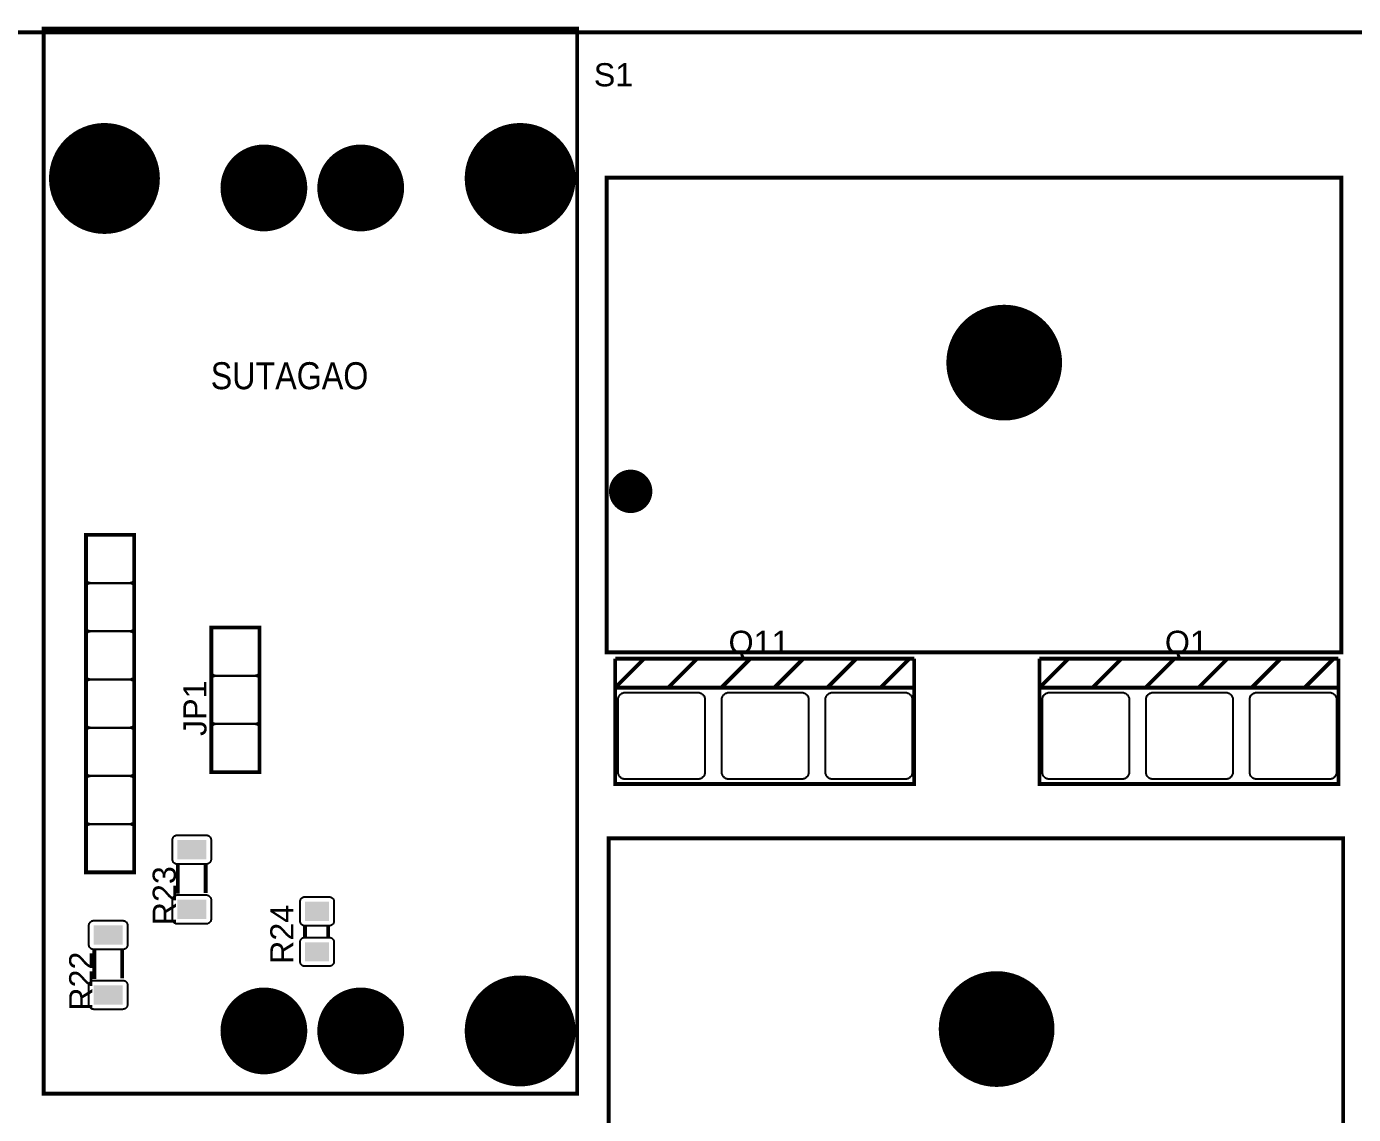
# Model space of a CAD drawing. Header units: inches. Extents: x -4.04 to 4.04, y -1.96 to 1.96.
# Drawn here: x -0.459 to 2.293, y -0.293 to 1.963 of the extents above; entities that cross this region are included whole.
import ezdxf

# ---------------------------------------------------------------- set-up
doc = ezdxf.new("R2010")
doc.units = ezdxf.units.IN
doc.layers.get('0').update_dxf_attribs({"linetype": 'CONTINUOUS'})

# ---------------------------------------------------------------- blocks, each defined once
blk = doc.blocks.new('RPAD')
blk.add_trace([(-0.5, -0.5), (-0.5, 0.5), (0.5, -0.5), (0.5, 0.5)])
blk = doc.blocks.new('EPAD')
at = {"const_width": 0.5}
blk.add_lwpolyline([(-0.25, 0, 1), (0.25, 0, 1)], format="xyb", close=True, dxfattribs=at)

msp = doc.modelspace()

# ---------------------------------------------------------------- linework, layer by layer
at = {"const_width": 0.008}
for points in [[(-4.033465, -1.958661), (4.033465, -1.958661), (4.033465, 1.950787), (-4.033465, 1.950787), (-4.033465, -1.958661)], [(-4.033465, -1.958661), (4.033465, -1.958661), (4.033465, 1.950787), (-4.033465, 1.950787), (-4.033465, -1.958661)], [(-4.033465, -1.958661), (4.033465, -1.958661), (4.033465, 1.950787), (-4.033465, 1.950787), (-4.033465, -1.958661)], [(-0.423228, -0.25), (0.683071, -0.25), (0.683071, 1.958661), (-0.423228, 1.958661), (-0.423228, -0.25)], [(-0.423228, -0.25), (0.683071, -0.25), (0.683071, 1.958661), (-0.423228, 1.958661), (-0.423228, -0.25)], [(-0.423228, -0.25), (0.683071, -0.25), (0.683071, 1.958661), (-0.423228, 1.958661), (-0.423228, -0.25)], [(0.74443, 0.665019), (2.268052, 0.665019), (2.268052, 1.649271), (0.74443, 1.649271), (0.74443, 0.665019)], [(0.74443, 0.665019), (2.268052, 0.665019), (2.268052, 1.649271), (0.74443, 1.649271), (0.74443, 0.665019)], [(0.74443, 0.665019), (2.268052, 0.665019), (2.268052, 1.649271), (0.74443, 1.649271), (0.74443, 0.665019)], [(-0.335433, 0.208661), (-0.235433, 0.208661), (-0.235433, 0.908661), (-0.335433, 0.908661), (-0.335433, 0.208661)], [(-0.335433, 0.208661), (-0.235433, 0.208661), (-0.235433, 0.908661), (-0.335433, 0.908661), (-0.335433, 0.208661)], [(-0.335433, 0.208661), (-0.235433, 0.208661), (-0.235433, 0.908661), (-0.335433, 0.908661), (-0.335433, 0.208661)], [(-0.075591, 0.416535), (0.024409, 0.416535), (0.024409, 0.716535), (-0.075591, 0.716535), (-0.075591, 0.416535)], [(-0.075591, 0.416535), (0.024409, 0.416535), (0.024409, 0.716535), (-0.075591, 0.716535), (-0.075591, 0.416535)], [(-0.075591, 0.416535), (0.024409, 0.416535), (0.024409, 0.716535), (-0.075591, 0.716535), (-0.075591, 0.416535)], [(0.76217, 0.651791), (1.38217, 0.651791)], [(0.76217, 0.591791), (0.82217, 0.651791)], [(0.76217, 0.591791), (0.76217, 0.651791)], [(0.76217, 0.651791), (1.38217, 0.651791)], [(0.76217, 0.591791), (0.82217, 0.651791)], [(0.76217, 0.591791), (0.76217, 0.651791)], [(0.76217, 0.651791), (1.38217, 0.651791)], [(0.76217, 0.591791), (0.82217, 0.651791)], [(0.76217, 0.591791), (0.76217, 0.651791)], [(0.87217, 0.591791), (0.93217, 0.651791)], [(0.87217, 0.591791), (0.93217, 0.651791)], [(0.87217, 0.591791), (0.93217, 0.651791)], [(0.98217, 0.591791), (1.04217, 0.651791)], [(0.98217, 0.591791), (1.04217, 0.651791)], [(0.98217, 0.591791), (1.04217, 0.651791)], [(1.09217, 0.591791), (1.15217, 0.651791)], [(1.09217, 0.591791), (1.15217, 0.651791)], [(1.09217, 0.591791), (1.15217, 0.651791)], [(1.20217, 0.591791), (1.26217, 0.651791)], [(1.20217, 0.591791), (1.26217, 0.651791)], [(1.20217, 0.591791), (1.26217, 0.651791)], [(1.31217, 0.591791), (1.37217, 0.651791)], [(1.31217, 0.591791), (1.37217, 0.651791)], [(1.31217, 0.591791), (1.37217, 0.651791)], [(1.31217, 0.591791), (1.37217, 0.651791)], [(1.31217, 0.591791), (1.37217, 0.651791)], [(1.31217, 0.591791), (1.37217, 0.651791)], [(1.38217, 0.591791), (1.38217, 0.651791)], [(1.38217, 0.591791), (1.38217, 0.651791)], [(1.38217, 0.591791), (1.38217, 0.651791)], [(1.642091, 0.651791), (2.262091, 0.651791)], [(1.642091, 0.591791), (1.702091, 0.651791)], [(1.642091, 0.591791), (1.642091, 0.651791)], [(1.642091, 0.651791), (2.262091, 0.651791)], [(1.642091, 0.591791), (1.702091, 0.651791)], [(1.642091, 0.591791), (1.642091, 0.651791)], [(1.642091, 0.651791), (2.262091, 0.651791)], [(1.642091, 0.591791), (1.702091, 0.651791)], [(1.642091, 0.591791), (1.642091, 0.651791)], [(1.752091, 0.591791), (1.812091, 0.651791)], [(1.752091, 0.591791), (1.812091, 0.651791)], [(1.752091, 0.591791), (1.812091, 0.651791)], [(1.862091, 0.591791), (1.922091, 0.651791)], [(1.862091, 0.591791), (1.922091, 0.651791)], [(1.862091, 0.591791), (1.922091, 0.651791)], [(1.972091, 0.591791), (2.032091, 0.651791)], [(1.972091, 0.591791), (2.032091, 0.651791)], [(1.972091, 0.591791), (2.032091, 0.651791)], [(2.082091, 0.591791), (2.142091, 0.651791)], [(2.082091, 0.591791), (2.142091, 0.651791)], [(2.082091, 0.591791), (2.142091, 0.651791)], [(2.192091, 0.591791), (2.252091, 0.651791)], [(2.192091, 0.591791), (2.252091, 0.651791)], [(2.192091, 0.591791), (2.252091, 0.651791)], [(2.192091, 0.591791), (2.252091, 0.651791)], [(2.192091, 0.591791), (2.252091, 0.651791)], [(2.192091, 0.591791), (2.252091, 0.651791)], [(2.262091, 0.591791), (2.262091, 0.651791)], [(2.262091, 0.591791), (2.262091, 0.651791)], [(2.262091, 0.591791), (2.262091, 0.651791)], [(0.76217, 0.591791), (1.38217, 0.591791), (1.38217, 0.391791), (0.76217, 0.391791), (0.76217, 0.591791)], [(0.76217, 0.591791), (1.38217, 0.591791), (1.38217, 0.391791), (0.76217, 0.391791), (0.76217, 0.591791)], [(0.76217, 0.591791), (1.38217, 0.591791), (1.38217, 0.391791), (0.76217, 0.391791), (0.76217, 0.591791)], [(1.642091, 0.591791), (2.262091, 0.591791), (2.262091, 0.391791), (1.642091, 0.391791), (1.642091, 0.591791)], [(1.642091, 0.591791), (2.262091, 0.591791), (2.262091, 0.391791), (1.642091, 0.391791), (1.642091, 0.591791)], [(1.642091, 0.591791), (2.262091, 0.591791), (2.262091, 0.391791), (1.642091, 0.391791), (1.642091, 0.591791)], [(0.748367, -0.70506), (2.271989, -0.70506), (2.271989, 0.279192), (0.748367, 0.279192), (0.748367, -0.70506)], [(0.748367, -0.70506), (2.271989, -0.70506), (2.271989, 0.279192), (0.748367, 0.279192), (0.748367, -0.70506)], [(0.748367, -0.70506), (2.271989, -0.70506), (2.271989, 0.279192), (0.748367, 0.279192), (0.748367, -0.70506)], [(-0.145142, 0.16489), (-0.145142, 0.22489)], [(-0.145142, 0.16489), (-0.145142, 0.22489)], [(-0.145142, 0.16489), (-0.145142, 0.22489)], [(-0.087142, 0.16589), (-0.087142, 0.22489)], [(-0.087142, 0.16589), (-0.087142, 0.22489)], [(-0.087142, 0.16589), (-0.087142, 0.22489)], [(0.118701, 0.098953), (0.118701, 0.070953)], [(0.118701, 0.098953), (0.118701, 0.070953)], [(0.118701, 0.098953), (0.118701, 0.070953)], [(0.166701, 0.098953), (0.166701, 0.071953)], [(0.166701, 0.098953), (0.166701, 0.071953)], [(0.166701, 0.098953), (0.166701, 0.071953)], [(-0.31837, -0.012276), (-0.31837, 0.047724)], [(-0.31837, -0.012276), (-0.31837, 0.047724)], [(-0.31837, -0.012276), (-0.31837, 0.047724)], [(-0.26037, -0.011276), (-0.26037, 0.047724)], [(-0.26037, -0.011276), (-0.26037, 0.047724)], [(-0.26037, -0.011276), (-0.26037, 0.047724)]]:
    msp.add_lwpolyline(points, dxfattribs=at)
for points in [[(-0.335433, 0.818661), (-0.335433, 0.898661), (-0.335383, 0.899701), (-0.335234, 0.900706), (-0.334992, 0.901673), (-0.334661, 0.902597), (-0.334247, 0.903473), (-0.333752, 0.904297), (-0.333183, 0.905065), (-0.332543, 0.905771), (-0.331836, 0.906411), (-0.331069, 0.90698), (-0.330245, 0.907475), (-0.329369, 0.90789), (-0.328444, 0.90822), (-0.327478, 0.908463), (-0.326472, 0.908611), (-0.325433, 0.908661), (-0.245433, 0.908661), (-0.244394, 0.908611), (-0.243389, 0.908463), (-0.242422, 0.90822), (-0.241498, 0.90789), (-0.240621, 0.907475), (-0.239797, 0.90698), (-0.23903, 0.906411), (-0.238324, 0.905771), (-0.237683, 0.905065), (-0.237114, 0.904297), (-0.236619, 0.903473), (-0.236205, 0.902597), (-0.235874, 0.901673), (-0.235632, 0.900706), (-0.235483, 0.899701), (-0.235433, 0.898661), (-0.235433, 0.818661), (-0.235483, 0.817622), (-0.235632, 0.816617), (-0.235874, 0.81565), (-0.236205, 0.814726), (-0.236619, 0.81385), (-0.237114, 0.813026), (-0.237683, 0.812258), (-0.238324, 0.811552), (-0.23903, 0.810912), (-0.239797, 0.810343), (-0.240621, 0.809848), (-0.241498, 0.809433), (-0.242422, 0.809102), (-0.243389, 0.80886), (-0.244394, 0.808712), (-0.245433, 0.808661), (-0.325433, 0.808661), (-0.326472, 0.808712), (-0.327478, 0.80886), (-0.328444, 0.809102), (-0.329369, 0.809433), (-0.330245, 0.809848), (-0.331069, 0.810343), (-0.331836, 0.810912), (-0.332543, 0.811552), (-0.333183, 0.812258), (-0.333752, 0.813026), (-0.334247, 0.81385), (-0.334661, 0.814726), (-0.334992, 0.81565), (-0.335234, 0.816617), (-0.335383, 0.817622), (-0.335433, 0.818661)], [(-0.335433, 0.718661), (-0.335433, 0.798661), (-0.335383, 0.799701), (-0.335234, 0.800706), (-0.334992, 0.801673), (-0.334661, 0.802597), (-0.334247, 0.803473), (-0.333752, 0.804297), (-0.333183, 0.805065), (-0.332543, 0.805771), (-0.331836, 0.806411), (-0.331069, 0.80698), (-0.330245, 0.807475), (-0.329369, 0.80789), (-0.328444, 0.80822), (-0.327478, 0.808463), (-0.326472, 0.808611), (-0.325433, 0.808661), (-0.245433, 0.808661), (-0.244394, 0.808611), (-0.243389, 0.808463), (-0.242422, 0.80822), (-0.241498, 0.80789), (-0.240621, 0.807475), (-0.239797, 0.80698), (-0.23903, 0.806411), (-0.238324, 0.805771), (-0.237683, 0.805065), (-0.237114, 0.804297), (-0.236619, 0.803473), (-0.236205, 0.802597), (-0.235874, 0.801673), (-0.235632, 0.800706), (-0.235483, 0.799701), (-0.235433, 0.798661), (-0.235433, 0.718661), (-0.235483, 0.717622), (-0.235632, 0.716617), (-0.235874, 0.71565), (-0.236205, 0.714726), (-0.236619, 0.71385), (-0.237114, 0.713026), (-0.237683, 0.712258), (-0.238324, 0.711552), (-0.23903, 0.710912), (-0.239797, 0.710343), (-0.240621, 0.709848), (-0.241498, 0.709433), (-0.242422, 0.709102), (-0.243389, 0.70886), (-0.244394, 0.708712), (-0.245433, 0.708661), (-0.325433, 0.708661), (-0.326472, 0.708712), (-0.327478, 0.70886), (-0.328444, 0.709102), (-0.329369, 0.709433), (-0.330245, 0.709848), (-0.331069, 0.710343), (-0.331836, 0.710912), (-0.332543, 0.711552), (-0.333183, 0.712258), (-0.333752, 0.713026), (-0.334247, 0.71385), (-0.334661, 0.714726), (-0.334992, 0.71565), (-0.335234, 0.716617), (-0.335383, 0.717622), (-0.335433, 0.718661)], [(-0.075591, 0.626535), (-0.075591, 0.706535), (-0.07554, 0.707575), (-0.075392, 0.70858), (-0.07515, 0.709547), (-0.074819, 0.710471), (-0.074404, 0.711347), (-0.073909, 0.712171), (-0.07334, 0.712939), (-0.0727, 0.713645), (-0.071994, 0.714285), (-0.071226, 0.714854), (-0.070402, 0.715349), (-0.069526, 0.715764), (-0.068602, 0.716094), (-0.067635, 0.716337), (-0.06663, 0.716485), (-0.065591, 0.716535), (0.014409, 0.716535), (0.015449, 0.716485), (0.016454, 0.716337), (0.017421, 0.716094), (0.018345, 0.715764), (0.019221, 0.715349), (0.020045, 0.714854), (0.020813, 0.714285), (0.021519, 0.713645), (0.022159, 0.712939), (0.022728, 0.712171), (0.023223, 0.711347), (0.023638, 0.710471), (0.023969, 0.709547), (0.024211, 0.70858), (0.024359, 0.707575), (0.024409, 0.706535), (0.024409, 0.626535), (0.024359, 0.625496), (0.024211, 0.624491), (0.023969, 0.623524), (0.023638, 0.6226), (0.023223, 0.621724), (0.022728, 0.6209), (0.022159, 0.620132), (0.021519, 0.619426), (0.020813, 0.618786), (0.020045, 0.618217), (0.019221, 0.617722), (0.018345, 0.617307), (0.017421, 0.616976), (0.016454, 0.616734), (0.015449, 0.616586), (0.014409, 0.616535), (-0.065591, 0.616535), (-0.06663, 0.616586), (-0.067635, 0.616734), (-0.068602, 0.616976), (-0.069526, 0.617307), (-0.070402, 0.617722), (-0.071226, 0.618217), (-0.071994, 0.618786), (-0.0727, 0.619426), (-0.07334, 0.620132), (-0.073909, 0.6209), (-0.074404, 0.621724), (-0.074819, 0.6226), (-0.07515, 0.623524), (-0.075392, 0.624491), (-0.07554, 0.625496), (-0.075591, 0.626535)], [(-0.335433, 0.618661), (-0.335433, 0.698661), (-0.335383, 0.699701), (-0.335234, 0.700706), (-0.334992, 0.701673), (-0.334661, 0.702597), (-0.334247, 0.703473), (-0.333752, 0.704297), (-0.333183, 0.705065), (-0.332543, 0.705771), (-0.331836, 0.706411), (-0.331069, 0.70698), (-0.330245, 0.707475), (-0.329369, 0.70789), (-0.328444, 0.70822), (-0.327478, 0.708463), (-0.326472, 0.708611), (-0.325433, 0.708661), (-0.245433, 0.708661), (-0.244394, 0.708611), (-0.243389, 0.708463), (-0.242422, 0.70822), (-0.241498, 0.70789), (-0.240621, 0.707475), (-0.239797, 0.70698), (-0.23903, 0.706411), (-0.238324, 0.705771), (-0.237683, 0.705065), (-0.237114, 0.704297), (-0.236619, 0.703473), (-0.236205, 0.702597), (-0.235874, 0.701673), (-0.235632, 0.700706), (-0.235483, 0.699701), (-0.235433, 0.698661), (-0.235433, 0.618661), (-0.235483, 0.617622), (-0.235632, 0.616617), (-0.235874, 0.61565), (-0.236205, 0.614726), (-0.236619, 0.61385), (-0.237114, 0.613026), (-0.237683, 0.612258), (-0.238324, 0.611552), (-0.23903, 0.610912), (-0.239797, 0.610343), (-0.240621, 0.609848), (-0.241498, 0.609433), (-0.242422, 0.609102), (-0.243389, 0.60886), (-0.244394, 0.608712), (-0.245433, 0.608661), (-0.325433, 0.608661), (-0.326472, 0.608712), (-0.327478, 0.60886), (-0.328444, 0.609102), (-0.329369, 0.609433), (-0.330245, 0.609848), (-0.331069, 0.610343), (-0.331836, 0.610912), (-0.332543, 0.611552), (-0.333183, 0.612258), (-0.333752, 0.613026), (-0.334247, 0.61385), (-0.334661, 0.614726), (-0.334992, 0.61565), (-0.335234, 0.616617), (-0.335383, 0.617622), (-0.335433, 0.618661)], [(-0.335433, 0.518661), (-0.335433, 0.598661), (-0.335383, 0.599701), (-0.335234, 0.600706), (-0.334992, 0.601673), (-0.334661, 0.602597), (-0.334247, 0.603473), (-0.333752, 0.604297), (-0.333183, 0.605065), (-0.332543, 0.605771), (-0.331836, 0.606411), (-0.331069, 0.60698), (-0.330245, 0.607475), (-0.329369, 0.60789), (-0.328444, 0.60822), (-0.327478, 0.608463), (-0.326472, 0.608611), (-0.325433, 0.608661), (-0.245433, 0.608661), (-0.244394, 0.608611), (-0.243389, 0.608463), (-0.242422, 0.60822), (-0.241498, 0.60789), (-0.240621, 0.607475), (-0.239797, 0.60698), (-0.23903, 0.606411), (-0.238324, 0.605771), (-0.237683, 0.605065), (-0.237114, 0.604297), (-0.236619, 0.603473), (-0.236205, 0.602597), (-0.235874, 0.601673), (-0.235632, 0.600706), (-0.235483, 0.599701), (-0.235433, 0.598661), (-0.235433, 0.518661), (-0.235483, 0.517622), (-0.235632, 0.516617), (-0.235874, 0.51565), (-0.236205, 0.514726), (-0.236619, 0.51385), (-0.237114, 0.513026), (-0.237683, 0.512258), (-0.238324, 0.511552), (-0.23903, 0.510912), (-0.239797, 0.510343), (-0.240621, 0.509848), (-0.241498, 0.509433), (-0.242422, 0.509102), (-0.243389, 0.50886), (-0.244394, 0.508712), (-0.245433, 0.508661), (-0.325433, 0.508661), (-0.326472, 0.508712), (-0.327478, 0.50886), (-0.328444, 0.509102), (-0.329369, 0.509433), (-0.330245, 0.509848), (-0.331069, 0.510343), (-0.331836, 0.510912), (-0.332543, 0.511552), (-0.333183, 0.512258), (-0.333752, 0.513026), (-0.334247, 0.51385), (-0.334661, 0.514726), (-0.334992, 0.51565), (-0.335234, 0.516617), (-0.335383, 0.517622), (-0.335433, 0.518661)], [(-0.075591, 0.526535), (-0.075591, 0.606535), (-0.07554, 0.607575), (-0.075392, 0.60858), (-0.07515, 0.609547), (-0.074819, 0.610471), (-0.074404, 0.611347), (-0.073909, 0.612171), (-0.07334, 0.612939), (-0.0727, 0.613645), (-0.071994, 0.614285), (-0.071226, 0.614854), (-0.070402, 0.615349), (-0.069526, 0.615764), (-0.068602, 0.616094), (-0.067635, 0.616337), (-0.06663, 0.616485), (-0.065591, 0.616535), (0.014409, 0.616535), (0.015449, 0.616485), (0.016454, 0.616337), (0.017421, 0.616094), (0.018345, 0.615764), (0.019221, 0.615349), (0.020045, 0.614854), (0.020813, 0.614285), (0.021519, 0.613645), (0.022159, 0.612939), (0.022728, 0.612171), (0.023223, 0.611347), (0.023638, 0.610471), (0.023969, 0.609547), (0.024211, 0.60858), (0.024359, 0.607575), (0.024409, 0.606535), (0.024409, 0.526535), (0.024359, 0.525496), (0.024211, 0.524491), (0.023969, 0.523524), (0.023638, 0.5226), (0.023223, 0.521724), (0.022728, 0.5209), (0.022159, 0.520132), (0.021519, 0.519426), (0.020813, 0.518786), (0.020045, 0.518217), (0.019221, 0.517722), (0.018345, 0.517307), (0.017421, 0.516976), (0.016454, 0.516734), (0.015449, 0.516586), (0.014409, 0.516535), (-0.065591, 0.516535), (-0.06663, 0.516586), (-0.067635, 0.516734), (-0.068602, 0.516976), (-0.069526, 0.517307), (-0.070402, 0.517722), (-0.071226, 0.518217), (-0.071994, 0.518786), (-0.0727, 0.519426), (-0.07334, 0.520132), (-0.073909, 0.5209), (-0.074404, 0.521724), (-0.074819, 0.5226), (-0.07515, 0.523524), (-0.075392, 0.524491), (-0.07554, 0.525496), (-0.075591, 0.526535)], [(0.78317, 0.581791), (0.93317, 0.581791), (0.934729, 0.581715), (0.936237, 0.581492), (0.937687, 0.581129), (0.939073, 0.580633), (0.940388, 0.580011), (0.941624, 0.579269), (0.942775, 0.578415), (0.943834, 0.577455), (0.944794, 0.576396), (0.945649, 0.575244), (0.946391, 0.574008), (0.947013, 0.572694), (0.947509, 0.571308), (0.947872, 0.569857), (0.948094, 0.56835), (0.94817, 0.566791), (0.94817, 0.416791), (0.948094, 0.415231), (0.947872, 0.413724), (0.947509, 0.412273), (0.947013, 0.410887), (0.946391, 0.409573), (0.945649, 0.408337), (0.944794, 0.407185), (0.943834, 0.406126), (0.942775, 0.405167), (0.941624, 0.404312), (0.940388, 0.40357), (0.939073, 0.402948), (0.937687, 0.402452), (0.936237, 0.402089), (0.934729, 0.401866), (0.93317, 0.401791), (0.78317, 0.401791), (0.781611, 0.401866), (0.780103, 0.402089), (0.778653, 0.402452), (0.777267, 0.402948), (0.775952, 0.40357), (0.774716, 0.404312), (0.773565, 0.405167), (0.772506, 0.406126), (0.771546, 0.407185), (0.770691, 0.408337), (0.76995, 0.409573), (0.769327, 0.410887), (0.768831, 0.412273), (0.768469, 0.413724), (0.768246, 0.415231), (0.76817, 0.416791), (0.76817, 0.566791), (0.768246, 0.56835), (0.768469, 0.569857), (0.768831, 0.571308), (0.769327, 0.572694), (0.76995, 0.574008), (0.770691, 0.575244), (0.771546, 0.576396), (0.772506, 0.577455), (0.773565, 0.578415), (0.774716, 0.579269), (0.775952, 0.580011), (0.777267, 0.580633), (0.778653, 0.581129), (0.780103, 0.581492), (0.781611, 0.581715), (0.78317, 0.581791)], [(0.99817, 0.581791), (1.14817, 0.581791), (1.149729, 0.581715), (1.151237, 0.581492), (1.152687, 0.581129), (1.154073, 0.580633), (1.155388, 0.580011), (1.156624, 0.579269), (1.157775, 0.578415), (1.158834, 0.577455), (1.159794, 0.576396), (1.160649, 0.575244), (1.161391, 0.574008), (1.162013, 0.572694), (1.162509, 0.571308), (1.162872, 0.569857), (1.163094, 0.56835), (1.16317, 0.566791), (1.16317, 0.416791), (1.163094, 0.415231), (1.162872, 0.413724), (1.162509, 0.412273), (1.162013, 0.410887), (1.161391, 0.409573), (1.160649, 0.408337), (1.159794, 0.407185), (1.158834, 0.406126), (1.157775, 0.405167), (1.156624, 0.404312), (1.155388, 0.40357), (1.154073, 0.402948), (1.152687, 0.402452), (1.151237, 0.402089), (1.149729, 0.401866), (1.14817, 0.401791), (0.99817, 0.401791), (0.996611, 0.401866), (0.995103, 0.402089), (0.993653, 0.402452), (0.992267, 0.402948), (0.990952, 0.40357), (0.989716, 0.404312), (0.988565, 0.405167), (0.987506, 0.406126), (0.986546, 0.407185), (0.985691, 0.408337), (0.98495, 0.409573), (0.984327, 0.410887), (0.983831, 0.412273), (0.983469, 0.413724), (0.983246, 0.415231), (0.98317, 0.416791), (0.98317, 0.566791), (0.983246, 0.56835), (0.983469, 0.569857), (0.983831, 0.571308), (0.984327, 0.572694), (0.98495, 0.574008), (0.985691, 0.575244), (0.986546, 0.576396), (0.987506, 0.577455), (0.988565, 0.578415), (0.989716, 0.579269), (0.990952, 0.580011), (0.992267, 0.580633), (0.993653, 0.581129), (0.995103, 0.581492), (0.996611, 0.581715), (0.99817, 0.581791)], [(1.21317, 0.581791), (1.36317, 0.581791), (1.364729, 0.581715), (1.366237, 0.581492), (1.367687, 0.581129), (1.369073, 0.580633), (1.370388, 0.580011), (1.371624, 0.579269), (1.372775, 0.578415), (1.373834, 0.577455), (1.374794, 0.576396), (1.375649, 0.575244), (1.376391, 0.574008), (1.377013, 0.572694), (1.377509, 0.571308), (1.377872, 0.569857), (1.378094, 0.56835), (1.37817, 0.566791), (1.37817, 0.416791), (1.378094, 0.415231), (1.377872, 0.413724), (1.377509, 0.412273), (1.377013, 0.410887), (1.376391, 0.409573), (1.375649, 0.408337), (1.374794, 0.407185), (1.373834, 0.406126), (1.372775, 0.405167), (1.371624, 0.404312), (1.370388, 0.40357), (1.369073, 0.402948), (1.367687, 0.402452), (1.366237, 0.402089), (1.364729, 0.401866), (1.36317, 0.401791), (1.21317, 0.401791), (1.211611, 0.401866), (1.210103, 0.402089), (1.208653, 0.402452), (1.207267, 0.402948), (1.205952, 0.40357), (1.204716, 0.404312), (1.203565, 0.405167), (1.202506, 0.406126), (1.201546, 0.407185), (1.200691, 0.408337), (1.19995, 0.409573), (1.199327, 0.410887), (1.198831, 0.412273), (1.198469, 0.413724), (1.198246, 0.415231), (1.19817, 0.416791), (1.19817, 0.566791), (1.198246, 0.56835), (1.198469, 0.569857), (1.198831, 0.571308), (1.199327, 0.572694), (1.19995, 0.574008), (1.200691, 0.575244), (1.201546, 0.576396), (1.202506, 0.577455), (1.203565, 0.578415), (1.204716, 0.579269), (1.205952, 0.580011), (1.207267, 0.580633), (1.208653, 0.581129), (1.210103, 0.581492), (1.211611, 0.581715), (1.21317, 0.581791)], [(1.663091, 0.581791), (1.813091, 0.581791), (1.81465, 0.581715), (1.816158, 0.581492), (1.817609, 0.581129), (1.818994, 0.580633), (1.820309, 0.580011), (1.821545, 0.579269), (1.822696, 0.578415), (1.823756, 0.577455), (1.824716, 0.576396), (1.82557, 0.575244), (1.826312, 0.574008), (1.826934, 0.572694), (1.82743, 0.571308), (1.827793, 0.569857), (1.828016, 0.56835), (1.828091, 0.566791), (1.828091, 0.416791), (1.828016, 0.415231), (1.827793, 0.413724), (1.82743, 0.412273), (1.826934, 0.410887), (1.826312, 0.409573), (1.82557, 0.408337), (1.824716, 0.407185), (1.823756, 0.406126), (1.822696, 0.405167), (1.821545, 0.404312), (1.820309, 0.40357), (1.818994, 0.402948), (1.817609, 0.402452), (1.816158, 0.402089), (1.81465, 0.401866), (1.813091, 0.401791), (1.663091, 0.401791), (1.661532, 0.401866), (1.660024, 0.402089), (1.658574, 0.402452), (1.657188, 0.402948), (1.655874, 0.40357), (1.654637, 0.404312), (1.653486, 0.405167), (1.652427, 0.406126), (1.651467, 0.407185), (1.650613, 0.408337), (1.649871, 0.409573), (1.649248, 0.410887), (1.648752, 0.412273), (1.64839, 0.413724), (1.648167, 0.415231), (1.648091, 0.416791), (1.648091, 0.566791), (1.648167, 0.56835), (1.64839, 0.569857), (1.648752, 0.571308), (1.649248, 0.572694), (1.649871, 0.574008), (1.650613, 0.575244), (1.651467, 0.576396), (1.652427, 0.577455), (1.653486, 0.578415), (1.654637, 0.579269), (1.655874, 0.580011), (1.657188, 0.580633), (1.658574, 0.581129), (1.660024, 0.581492), (1.661532, 0.581715), (1.663091, 0.581791)], [(1.878091, 0.581791), (2.028091, 0.581791), (2.02965, 0.581715), (2.031158, 0.581492), (2.032609, 0.581129), (2.033994, 0.580633), (2.035309, 0.580011), (2.036545, 0.579269), (2.037696, 0.578415), (2.038756, 0.577455), (2.039716, 0.576396), (2.04057, 0.575244), (2.041312, 0.574008), (2.041934, 0.572694), (2.04243, 0.571308), (2.042793, 0.569857), (2.043016, 0.56835), (2.043091, 0.566791), (2.043091, 0.416791), (2.043016, 0.415231), (2.042793, 0.413724), (2.04243, 0.412273), (2.041934, 0.410887), (2.041312, 0.409573), (2.04057, 0.408337), (2.039716, 0.407185), (2.038756, 0.406126), (2.037696, 0.405167), (2.036545, 0.404312), (2.035309, 0.40357), (2.033994, 0.402948), (2.032609, 0.402452), (2.031158, 0.402089), (2.02965, 0.401866), (2.028091, 0.401791), (1.878091, 0.401791), (1.876532, 0.401866), (1.875024, 0.402089), (1.873574, 0.402452), (1.872188, 0.402948), (1.870874, 0.40357), (1.869637, 0.404312), (1.868486, 0.405167), (1.867427, 0.406126), (1.866467, 0.407185), (1.865613, 0.408337), (1.864871, 0.409573), (1.864248, 0.410887), (1.863752, 0.412273), (1.86339, 0.413724), (1.863167, 0.415231), (1.863091, 0.416791), (1.863091, 0.566791), (1.863167, 0.56835), (1.86339, 0.569857), (1.863752, 0.571308), (1.864248, 0.572694), (1.864871, 0.574008), (1.865613, 0.575244), (1.866467, 0.576396), (1.867427, 0.577455), (1.868486, 0.578415), (1.869637, 0.579269), (1.870874, 0.580011), (1.872188, 0.580633), (1.873574, 0.581129), (1.875024, 0.581492), (1.876532, 0.581715), (1.878091, 0.581791)], [(2.093091, 0.581791), (2.243091, 0.581791), (2.24465, 0.581715), (2.246158, 0.581492), (2.247609, 0.581129), (2.248994, 0.580633), (2.250309, 0.580011), (2.251545, 0.579269), (2.252696, 0.578415), (2.253756, 0.577455), (2.254716, 0.576396), (2.25557, 0.575244), (2.256312, 0.574008), (2.256934, 0.572694), (2.25743, 0.571308), (2.257793, 0.569857), (2.258016, 0.56835), (2.258091, 0.566791), (2.258091, 0.416791), (2.258016, 0.415231), (2.257793, 0.413724), (2.25743, 0.412273), (2.256934, 0.410887), (2.256312, 0.409573), (2.25557, 0.408337), (2.254716, 0.407185), (2.253756, 0.406126), (2.252696, 0.405167), (2.251545, 0.404312), (2.250309, 0.40357), (2.248994, 0.402948), (2.247609, 0.402452), (2.246158, 0.402089), (2.24465, 0.401866), (2.243091, 0.401791), (2.093091, 0.401791), (2.091532, 0.401866), (2.090024, 0.402089), (2.088574, 0.402452), (2.087188, 0.402948), (2.085874, 0.40357), (2.084637, 0.404312), (2.083486, 0.405167), (2.082427, 0.406126), (2.081467, 0.407185), (2.080613, 0.408337), (2.079871, 0.409573), (2.079248, 0.410887), (2.078752, 0.412273), (2.07839, 0.413724), (2.078167, 0.415231), (2.078091, 0.416791), (2.078091, 0.566791), (2.078167, 0.56835), (2.07839, 0.569857), (2.078752, 0.571308), (2.079248, 0.572694), (2.079871, 0.574008), (2.080613, 0.575244), (2.081467, 0.576396), (2.082427, 0.577455), (2.083486, 0.578415), (2.084637, 0.579269), (2.085874, 0.580011), (2.087188, 0.580633), (2.088574, 0.581129), (2.090024, 0.581492), (2.091532, 0.581715), (2.093091, 0.581791)], [(-0.335433, 0.418661), (-0.335433, 0.498661), (-0.335383, 0.499701), (-0.335234, 0.500706), (-0.334992, 0.501673), (-0.334661, 0.502597), (-0.334247, 0.503473), (-0.333752, 0.504297), (-0.333183, 0.505065), (-0.332543, 0.505771), (-0.331836, 0.506411), (-0.331069, 0.50698), (-0.330245, 0.507475), (-0.329369, 0.50789), (-0.328444, 0.50822), (-0.327478, 0.508463), (-0.326472, 0.508611), (-0.325433, 0.508661), (-0.245433, 0.508661), (-0.244394, 0.508611), (-0.243389, 0.508463), (-0.242422, 0.50822), (-0.241498, 0.50789), (-0.240621, 0.507475), (-0.239797, 0.50698), (-0.23903, 0.506411), (-0.238324, 0.505771), (-0.237683, 0.505065), (-0.237114, 0.504297), (-0.236619, 0.503473), (-0.236205, 0.502597), (-0.235874, 0.501673), (-0.235632, 0.500706), (-0.235483, 0.499701), (-0.235433, 0.498661), (-0.235433, 0.418661), (-0.235483, 0.417622), (-0.235632, 0.416617), (-0.235874, 0.41565), (-0.236205, 0.414726), (-0.236619, 0.41385), (-0.237114, 0.413026), (-0.237683, 0.412258), (-0.238324, 0.411552), (-0.23903, 0.410912), (-0.239797, 0.410343), (-0.240621, 0.409848), (-0.241498, 0.409433), (-0.242422, 0.409102), (-0.243389, 0.40886), (-0.244394, 0.408712), (-0.245433, 0.408661), (-0.325433, 0.408661), (-0.326472, 0.408712), (-0.327478, 0.40886), (-0.328444, 0.409102), (-0.329369, 0.409433), (-0.330245, 0.409848), (-0.331069, 0.410343), (-0.331836, 0.410912), (-0.332543, 0.411552), (-0.333183, 0.412258), (-0.333752, 0.413026), (-0.334247, 0.41385), (-0.334661, 0.414726), (-0.334992, 0.41565), (-0.335234, 0.416617), (-0.335383, 0.417622), (-0.335433, 0.418661)], [(-0.075591, 0.426535), (-0.075591, 0.506535), (-0.07554, 0.507575), (-0.075392, 0.50858), (-0.07515, 0.509547), (-0.074819, 0.510471), (-0.074404, 0.511347), (-0.073909, 0.512171), (-0.07334, 0.512939), (-0.0727, 0.513645), (-0.071994, 0.514285), (-0.071226, 0.514854), (-0.070402, 0.515349), (-0.069526, 0.515764), (-0.068602, 0.516094), (-0.067635, 0.516337), (-0.06663, 0.516485), (-0.065591, 0.516535), (0.014409, 0.516535), (0.015449, 0.516485), (0.016454, 0.516337), (0.017421, 0.516094), (0.018345, 0.515764), (0.019221, 0.515349), (0.020045, 0.514854), (0.020813, 0.514285), (0.021519, 0.513645), (0.022159, 0.512939), (0.022728, 0.512171), (0.023223, 0.511347), (0.023638, 0.510471), (0.023969, 0.509547), (0.024211, 0.50858), (0.024359, 0.507575), (0.024409, 0.506535), (0.024409, 0.426535), (0.024359, 0.425496), (0.024211, 0.424491), (0.023969, 0.423524), (0.023638, 0.4226), (0.023223, 0.421724), (0.022728, 0.4209), (0.022159, 0.420132), (0.021519, 0.419426), (0.020813, 0.418786), (0.020045, 0.418217), (0.019221, 0.417722), (0.018345, 0.417307), (0.017421, 0.416976), (0.016454, 0.416734), (0.015449, 0.416586), (0.014409, 0.416535), (-0.065591, 0.416535), (-0.06663, 0.416586), (-0.067635, 0.416734), (-0.068602, 0.416976), (-0.069526, 0.417307), (-0.070402, 0.417722), (-0.071226, 0.418217), (-0.071994, 0.418786), (-0.0727, 0.419426), (-0.07334, 0.420132), (-0.073909, 0.4209), (-0.074404, 0.421724), (-0.074819, 0.4226), (-0.07515, 0.423524), (-0.075392, 0.424491), (-0.07554, 0.425496), (-0.075591, 0.426535)], [(-0.335433, 0.318661), (-0.335433, 0.398661), (-0.335383, 0.399701), (-0.335234, 0.400706), (-0.334992, 0.401673), (-0.334661, 0.402597), (-0.334247, 0.403473), (-0.333752, 0.404297), (-0.333183, 0.405065), (-0.332543, 0.405771), (-0.331836, 0.406411), (-0.331069, 0.40698), (-0.330245, 0.407475), (-0.329369, 0.40789), (-0.328444, 0.40822), (-0.327478, 0.408463), (-0.326472, 0.408611), (-0.325433, 0.408661), (-0.245433, 0.408661), (-0.244394, 0.408611), (-0.243389, 0.408463), (-0.242422, 0.40822), (-0.241498, 0.40789), (-0.240621, 0.407475), (-0.239797, 0.40698), (-0.23903, 0.406411), (-0.238324, 0.405771), (-0.237683, 0.405065), (-0.237114, 0.404297), (-0.236619, 0.403473), (-0.236205, 0.402597), (-0.235874, 0.401673), (-0.235632, 0.400706), (-0.235483, 0.399701), (-0.235433, 0.398661), (-0.235433, 0.318661), (-0.235483, 0.317622), (-0.235632, 0.316617), (-0.235874, 0.31565), (-0.236205, 0.314726), (-0.236619, 0.31385), (-0.237114, 0.313026), (-0.237683, 0.312258), (-0.238324, 0.311552), (-0.23903, 0.310912), (-0.239797, 0.310343), (-0.240621, 0.309848), (-0.241498, 0.309433), (-0.242422, 0.309102), (-0.243389, 0.30886), (-0.244394, 0.308712), (-0.245433, 0.308661), (-0.325433, 0.308661), (-0.326472, 0.308712), (-0.327478, 0.30886), (-0.328444, 0.309102), (-0.329369, 0.309433), (-0.330245, 0.309848), (-0.331069, 0.310343), (-0.331836, 0.310912), (-0.332543, 0.311552), (-0.333183, 0.312258), (-0.333752, 0.313026), (-0.334247, 0.31385), (-0.334661, 0.314726), (-0.334992, 0.31565), (-0.335234, 0.316617), (-0.335383, 0.317622), (-0.335433, 0.318661)], [(-0.335433, 0.218661), (-0.335433, 0.298661), (-0.335383, 0.299701), (-0.335234, 0.300706), (-0.334992, 0.301673), (-0.334661, 0.302597), (-0.334247, 0.303473), (-0.333752, 0.304297), (-0.333183, 0.305065), (-0.332543, 0.305771), (-0.331836, 0.306411), (-0.331069, 0.30698), (-0.330245, 0.307475), (-0.329369, 0.30789), (-0.328444, 0.30822), (-0.327478, 0.308463), (-0.326472, 0.308611), (-0.325433, 0.308661), (-0.245433, 0.308661), (-0.244394, 0.308611), (-0.243389, 0.308463), (-0.242422, 0.30822), (-0.241498, 0.30789), (-0.240621, 0.307475), (-0.239797, 0.30698), (-0.23903, 0.306411), (-0.238324, 0.305771), (-0.237683, 0.305065), (-0.237114, 0.304297), (-0.236619, 0.303473), (-0.236205, 0.302597), (-0.235874, 0.301673), (-0.235632, 0.300706), (-0.235483, 0.299701), (-0.235433, 0.298661), (-0.235433, 0.218661), (-0.235483, 0.217622), (-0.235632, 0.216617), (-0.235874, 0.21565), (-0.236205, 0.214726), (-0.236619, 0.21385), (-0.237114, 0.213026), (-0.237683, 0.212258), (-0.238324, 0.211552), (-0.23903, 0.210912), (-0.239797, 0.210343), (-0.240621, 0.209848), (-0.241498, 0.209433), (-0.242422, 0.209102), (-0.243389, 0.20886), (-0.244394, 0.208712), (-0.245433, 0.208661), (-0.325433, 0.208661), (-0.326472, 0.208712), (-0.327478, 0.20886), (-0.328444, 0.209102), (-0.329369, 0.209433), (-0.330245, 0.209848), (-0.331069, 0.210343), (-0.331836, 0.210912), (-0.332543, 0.211552), (-0.333183, 0.212258), (-0.333752, 0.213026), (-0.334247, 0.21385), (-0.334661, 0.214726), (-0.334992, 0.21565), (-0.335234, 0.216617), (-0.335383, 0.217622), (-0.335433, 0.218661)], [(-0.156142, 0.23589), (-0.156142, 0.27589), (-0.156091, 0.276929), (-0.155943, 0.277934), (-0.155701, 0.278901), (-0.15537, 0.279825), (-0.154956, 0.280702), (-0.154461, 0.281526), (-0.153891, 0.282293), (-0.153251, 0.282999), (-0.152545, 0.283639), (-0.151778, 0.284209), (-0.150954, 0.284703), (-0.150077, 0.285118), (-0.149153, 0.285449), (-0.148186, 0.285691), (-0.147181, 0.285839), (-0.146142, 0.28589), (-0.086142, 0.28589), (-0.085102, 0.285839), (-0.084097, 0.285691), (-0.08313, 0.285449), (-0.082206, 0.285118), (-0.08133, 0.284703), (-0.080506, 0.284209), (-0.079739, 0.283639), (-0.079032, 0.282999), (-0.078392, 0.282293), (-0.077823, 0.281526), (-0.077328, 0.280702), (-0.076913, 0.279825), (-0.076583, 0.278901), (-0.076341, 0.277934), (-0.076192, 0.276929), (-0.076142, 0.27589), (-0.076142, 0.23589), (-0.076192, 0.23485), (-0.076341, 0.233845), (-0.076583, 0.232878), (-0.076913, 0.231954), (-0.077328, 0.231078), (-0.077823, 0.230254), (-0.078392, 0.229486), (-0.079032, 0.22878), (-0.079739, 0.22814), (-0.080506, 0.227571), (-0.08133, 0.227076), (-0.082206, 0.226661), (-0.08313, 0.226331), (-0.084097, 0.226089), (-0.085102, 0.22594), (-0.086142, 0.22589), (-0.146142, 0.22589), (-0.147181, 0.22594), (-0.148186, 0.226089), (-0.149153, 0.226331), (-0.150077, 0.226661), (-0.150954, 0.227076), (-0.151778, 0.227571), (-0.152545, 0.22814), (-0.153251, 0.22878), (-0.153891, 0.229486), (-0.154461, 0.230254), (-0.154956, 0.231078), (-0.15537, 0.231954), (-0.155701, 0.232878), (-0.155943, 0.233845), (-0.156091, 0.23485), (-0.156142, 0.23589)], [(-0.156142, 0.11189), (-0.156142, 0.15189), (-0.156091, 0.152929), (-0.155943, 0.153934), (-0.155701, 0.154901), (-0.15537, 0.155825), (-0.154956, 0.156702), (-0.154461, 0.157526), (-0.153891, 0.158293), (-0.153251, 0.158999), (-0.152545, 0.159639), (-0.151778, 0.160209), (-0.150954, 0.160703), (-0.150077, 0.161118), (-0.149153, 0.161449), (-0.148186, 0.161691), (-0.147181, 0.161839), (-0.146142, 0.16189), (-0.086142, 0.16189), (-0.085102, 0.161839), (-0.084097, 0.161691), (-0.08313, 0.161449), (-0.082206, 0.161118), (-0.08133, 0.160703), (-0.080506, 0.160209), (-0.079739, 0.159639), (-0.079032, 0.158999), (-0.078392, 0.158293), (-0.077823, 0.157526), (-0.077328, 0.156702), (-0.076913, 0.155825), (-0.076583, 0.154901), (-0.076341, 0.153934), (-0.076192, 0.152929), (-0.076142, 0.15189), (-0.076142, 0.11189), (-0.076192, 0.11085), (-0.076341, 0.109845), (-0.076583, 0.108878), (-0.076913, 0.107954), (-0.077328, 0.107078), (-0.077823, 0.106254), (-0.078392, 0.105486), (-0.079032, 0.10478), (-0.079739, 0.10414), (-0.080506, 0.103571), (-0.08133, 0.103076), (-0.082206, 0.102661), (-0.08313, 0.102331), (-0.084097, 0.102089), (-0.085102, 0.10194), (-0.086142, 0.10189), (-0.146142, 0.10189), (-0.147181, 0.10194), (-0.148186, 0.102089), (-0.149153, 0.102331), (-0.150077, 0.102661), (-0.150954, 0.103076), (-0.151778, 0.103571), (-0.152545, 0.10414), (-0.153251, 0.10478), (-0.153891, 0.105486), (-0.154461, 0.106254), (-0.154956, 0.107078), (-0.15537, 0.107954), (-0.155701, 0.108878), (-0.155943, 0.109845), (-0.156091, 0.11085), (-0.156142, 0.11189)], [(0.178701, 0.147953), (0.178701, 0.107953), (0.17865, 0.106913), (0.178502, 0.105908), (0.17826, 0.104941), (0.177929, 0.104017), (0.177515, 0.103141), (0.17702, 0.102317), (0.17645, 0.101549), (0.17581, 0.100843), (0.175104, 0.100203), (0.174337, 0.099634), (0.173513, 0.099139), (0.172636, 0.098724), (0.171712, 0.098394), (0.170745, 0.098152), (0.16974, 0.098003), (0.168701, 0.097953), (0.118701, 0.097953), (0.117661, 0.098003), (0.116656, 0.098152), (0.115689, 0.098394), (0.114765, 0.098724), (0.113889, 0.099139), (0.113065, 0.099634), (0.112298, 0.100203), (0.111591, 0.100843), (0.110951, 0.101549), (0.110382, 0.102317), (0.109887, 0.103141), (0.109472, 0.104017), (0.109142, 0.104941), (0.1089, 0.105908), (0.108751, 0.106913), (0.108701, 0.107953), (0.108701, 0.147953), (0.108751, 0.148992), (0.1089, 0.149997), (0.109142, 0.150964), (0.109472, 0.151888), (0.109887, 0.152765), (0.110382, 0.153589), (0.110951, 0.154356), (0.111591, 0.155062), (0.112298, 0.155702), (0.113065, 0.156272), (0.113889, 0.156766), (0.114765, 0.157181), (0.115689, 0.157512), (0.116656, 0.157754), (0.117661, 0.157902), (0.118701, 0.157953), (0.168701, 0.157953), (0.16974, 0.157902), (0.170745, 0.157754), (0.171712, 0.157512), (0.172636, 0.157181), (0.173513, 0.156766), (0.174337, 0.156272), (0.175104, 0.155702), (0.17581, 0.155062), (0.17645, 0.154356), (0.17702, 0.153589), (0.177515, 0.152765), (0.177929, 0.151888), (0.17826, 0.150964), (0.178502, 0.149997), (0.17865, 0.148992), (0.178701, 0.147953)], [(-0.32937, 0.058724), (-0.32937, 0.098724), (-0.32932, 0.099764), (-0.329171, 0.100769), (-0.328929, 0.101736), (-0.328598, 0.10266), (-0.328184, 0.103536), (-0.327689, 0.10436), (-0.32712, 0.105128), (-0.32648, 0.105834), (-0.325773, 0.106474), (-0.325006, 0.107043), (-0.324182, 0.107538), (-0.323306, 0.107953), (-0.322381, 0.108283), (-0.321415, 0.108526), (-0.320409, 0.108674), (-0.31937, 0.108724), (-0.25937, 0.108724), (-0.258331, 0.108674), (-0.257326, 0.108526), (-0.256359, 0.108283), (-0.255435, 0.107953), (-0.254558, 0.107538), (-0.253734, 0.107043), (-0.252967, 0.106474), (-0.252261, 0.105834), (-0.25162, 0.105128), (-0.251051, 0.10436), (-0.250556, 0.103536), (-0.250142, 0.10266), (-0.249811, 0.101736), (-0.249569, 0.100769), (-0.24942, 0.099764), (-0.24937, 0.098724), (-0.24937, 0.058724), (-0.24942, 0.057685), (-0.249569, 0.05668), (-0.249811, 0.055713), (-0.250142, 0.054789), (-0.250556, 0.053913), (-0.251051, 0.053089), (-0.25162, 0.052321), (-0.252261, 0.051615), (-0.252967, 0.050975), (-0.253734, 0.050406), (-0.254558, 0.049911), (-0.255435, 0.049496), (-0.256359, 0.049165), (-0.257326, 0.048923), (-0.258331, 0.048775), (-0.25937, 0.048724), (-0.31937, 0.048724), (-0.320409, 0.048775), (-0.321415, 0.048923), (-0.322381, 0.049165), (-0.323306, 0.049496), (-0.324182, 0.049911), (-0.325006, 0.050406), (-0.325773, 0.050975), (-0.32648, 0.051615), (-0.32712, 0.052321), (-0.327689, 0.053089), (-0.328184, 0.053913), (-0.328598, 0.054789), (-0.328929, 0.055713), (-0.329171, 0.05668), (-0.32932, 0.057685), (-0.32937, 0.058724)], [(0.178701, 0.063953), (0.178701, 0.023953), (0.17865, 0.022913), (0.178502, 0.021908), (0.17826, 0.020941), (0.177929, 0.020017), (0.177515, 0.019141), (0.17702, 0.018317), (0.17645, 0.017549), (0.17581, 0.016843), (0.175104, 0.016203), (0.174337, 0.015634), (0.173513, 0.015139), (0.172636, 0.014724), (0.171712, 0.014394), (0.170745, 0.014152), (0.16974, 0.014003), (0.168701, 0.013953), (0.118701, 0.013953), (0.117661, 0.014003), (0.116656, 0.014152), (0.115689, 0.014394), (0.114765, 0.014724), (0.113889, 0.015139), (0.113065, 0.015634), (0.112298, 0.016203), (0.111591, 0.016843), (0.110951, 0.017549), (0.110382, 0.018317), (0.109887, 0.019141), (0.109472, 0.020017), (0.109142, 0.020941), (0.1089, 0.021908), (0.108751, 0.022913), (0.108701, 0.023953), (0.108701, 0.063953), (0.108751, 0.064992), (0.1089, 0.065997), (0.109142, 0.066964), (0.109472, 0.067888), (0.109887, 0.068765), (0.110382, 0.069589), (0.110951, 0.070356), (0.111591, 0.071062), (0.112298, 0.071702), (0.113065, 0.072272), (0.113889, 0.072766), (0.114765, 0.073181), (0.115689, 0.073512), (0.116656, 0.073754), (0.117661, 0.073902), (0.118701, 0.073953), (0.168701, 0.073953), (0.16974, 0.073902), (0.170745, 0.073754), (0.171712, 0.073512), (0.172636, 0.073181), (0.173513, 0.072766), (0.174337, 0.072272), (0.175104, 0.071702), (0.17581, 0.071062), (0.17645, 0.070356), (0.17702, 0.069589), (0.177515, 0.068765), (0.177929, 0.067888), (0.17826, 0.066964), (0.178502, 0.065997), (0.17865, 0.064992), (0.178701, 0.063953)], [(-0.32937, -0.065276), (-0.32937, -0.025276), (-0.32932, -0.024236), (-0.329171, -0.023231), (-0.328929, -0.022264), (-0.328598, -0.02134), (-0.328184, -0.020464), (-0.327689, -0.01964), (-0.32712, -0.018872), (-0.32648, -0.018166), (-0.325773, -0.017526), (-0.325006, -0.016957), (-0.324182, -0.016462), (-0.323306, -0.016047), (-0.322381, -0.015717), (-0.321415, -0.015474), (-0.320409, -0.015326), (-0.31937, -0.015276), (-0.25937, -0.015276), (-0.258331, -0.015326), (-0.257326, -0.015474), (-0.256359, -0.015717), (-0.255435, -0.016047), (-0.254558, -0.016462), (-0.253734, -0.016957), (-0.252967, -0.017526), (-0.252261, -0.018166), (-0.25162, -0.018872), (-0.251051, -0.01964), (-0.250556, -0.020464), (-0.250142, -0.02134), (-0.249811, -0.022264), (-0.249569, -0.023231), (-0.24942, -0.024236), (-0.24937, -0.025276), (-0.24937, -0.065276), (-0.24942, -0.066315), (-0.249569, -0.06732), (-0.249811, -0.068287), (-0.250142, -0.069211), (-0.250556, -0.070087), (-0.251051, -0.070911), (-0.25162, -0.071679), (-0.252261, -0.072385), (-0.252967, -0.073025), (-0.253734, -0.073594), (-0.254558, -0.074089), (-0.255435, -0.074504), (-0.256359, -0.074835), (-0.257326, -0.075077), (-0.258331, -0.075225), (-0.25937, -0.075276), (-0.31937, -0.075276), (-0.320409, -0.075225), (-0.321415, -0.075077), (-0.322381, -0.074835), (-0.323306, -0.074504), (-0.324182, -0.074089), (-0.325006, -0.073594), (-0.325773, -0.073025), (-0.32648, -0.072385), (-0.32712, -0.071679), (-0.327689, -0.070911), (-0.328184, -0.070087), (-0.328598, -0.069211), (-0.328929, -0.068287), (-0.329171, -0.06732), (-0.32932, -0.066315), (-0.32937, -0.065276)]]:
    msp.add_lwpolyline(points, close=True)

# ---------------------------------------------------------------- block references
for p, xscale, yscale in [((-0.297244, 1.647638), 0.23, 0.23), ((0.564961, 1.647638), 0.23, 0.23), ((0.033465, 1.627953), 0.18, 0.18), ((0.234252, 1.627953), 0.18, 0.18), ((1.568898, 1.265748), 0.24, 0.24), ((0.794161, 0.998799), 0.09, 0.09), ((1.55315, -0.116142), 0.24, 0.24), ((0.564961, -0.120079), 0.23, 0.23), ((0.033465, -0.120079), 0.18, 0.18), ((0.234252, -0.120079), 0.18, 0.18)]:
    msp.add_blockref('EPAD', p, dxfattribs=dict(xscale=xscale, yscale=yscale))
at = {"xscale": 0.04}
for p, yscale, rotation in [((-0.116142, 0.25589), 0.06, 90), ((-0.116142, 0.13189), 0.06, 90), ((0.143701, 0.127953), 0.05, -90), ((-0.28937, 0.078724), 0.06, 90), ((0.143701, 0.043953), 0.05, -90), ((-0.28937, -0.045276), 0.06, 90)]:
    msp.add_blockref('RPAD', p, dxfattribs=dict(at, yscale=yscale, rotation=rotation))

# ---------------------------------------------------------------- texts
for s, height, width, p in [('S1', 0.048, 1.041667, (0.717717, 1.83874)), ('S1', 0.048, 1.041667, (0.717717, 1.83874)), ('S1', 0.048, 1.041667, (0.717717, 1.83874)), ('SUTAGAO', 0.056, 0.892857, (-0.076772, 1.210622)), ('SUTAGAO', 0.056, 0.892857, (-0.076772, 1.210622)), ('SUTAGAO', 0.056, 0.892857, (-0.076772, 1.210622)), ('Q11', 0.048, 1.041667, (0.99717, 0.661791)), ('Q11', 0.048, 1.041667, (0.99717, 0.661791)), ('Q11', 0.048, 1.041667, (0.99717, 0.661791)), ('Q1', 0.048, 1.041667, (1.902091, 0.661791)), ('Q1', 0.048, 1.041667, (1.902091, 0.661791)), ('Q1', 0.048, 1.041667, (1.902091, 0.661791))]:
    msp.add_text(s, height=height, dxfattribs=dict(width=width)).set_placement(p)
at = {"width": 1.041667}
for s, p in [('JP1', (-0.085591, 0.491535)), ('JP1', (-0.085591, 0.491535)), ('JP1', (-0.085591, 0.491535)), ('R23', (-0.149142, 0.09889)), ('R23', (-0.149142, 0.09889)), ('R23', (-0.149142, 0.09889)), ('R24', (0.09478, 0.018827)), ('R24', (0.09478, 0.018827)), ('R24', (0.09478, 0.018827)), ('R22', (-0.32237, -0.078276)), ('R22', (-0.32237, -0.078276)), ('R22', (-0.32237, -0.078276))]:
    msp.add_text(s, height=0.048, rotation=90, dxfattribs=at).set_placement(p)

doc.saveas('drawing.dxf')
